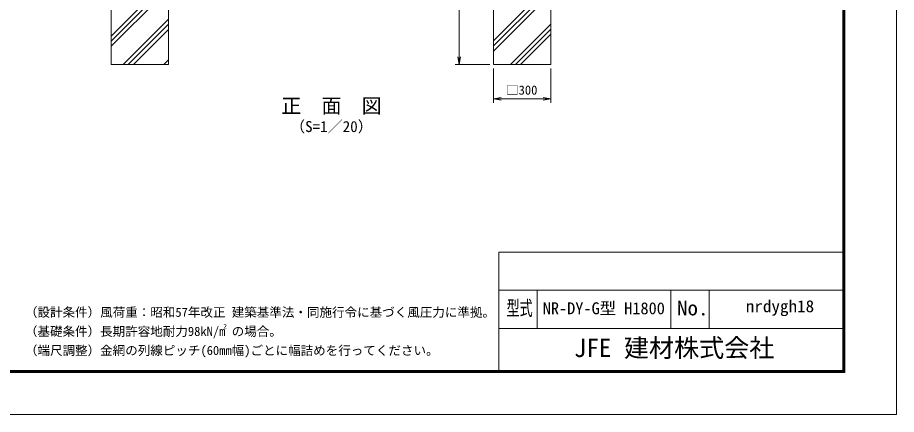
# Model space of a CAD drawing. Units: millimetres, scale not verified. Extents: x -4200 to 4200, y -2970 to 2970.
# Drawn here: x -398 to 4200, y -2970 to -893 of the extents above; entities that cross this region are included whole.
import ezdxf
from ezdxf.enums import TextEntityAlignment as Align

# ---------------------------------------------------------------- set-up
doc = ezdxf.new("R2010")
doc.units = ezdxf.units.MM
doc.header["$LTSCALE"] = 20
doc.layers.add('0-0_D-TTL-TXT', color=7, linetype='Continuous')
for name, color, linetype, lineweight in [('0-4_D-DCR-HCH', 7, 'Continuous', 9), ('0-6_D-STR4', 7, 'Continuous', 9), ('0-7_D-STR-DIM', 7, 'Continuous', 9), ('0-8_0', 7, 'Continuous', 9), ('0-C_D-TTL', 7, 'Continuous', 9)]:
    doc.layers.add(name, color=color, linetype=linetype, lineweight=lineweight)
doc.styles.add('ＭＳ ゴシック', font='')
doc.styles.get('ＭＳ ゴシック').set_extended_font_data('MS Gothic')

# ---------------------------------------------------------------- blocks, each defined once
blk = doc.blocks.new('_Open')
at = {"layer": '0-8_0'}
blk.add_line((-20, 3.33), (0, 0), dxfattribs=at)
blk.add_lwpolyline([(-20, -3.33), (0, 0), (-20, 0)], dxfattribs=at)

msp = doc.modelspace()

# ---------------------------------------------------------------- linework, layer by layer
at = {"layer": '0-4_D-DCR-HCH'}
for p, q in [((91.99, -1042.49), (391.99, -742.49)), ((2091.99, -1041.64), (2391.99, -741.64)), ((2091.99, -1068.15), (2391.99, -768.15)), ((91.99, -1015.98), (269.33, -838.63)), ((91.99, -989.46), (242.82, -838.63)), ((2091.99, -1015.12), (2268.48, -838.63)), ((154.95, -1138.63), (391.99, -901.59)), ((181.47, -1138.63), (391.99, -928.11)), ((207.98, -1138.63), (391.99, -954.62)), ((2180.61, -1138.63), (2391.99, -927.25)), ((2207.13, -1138.63), (2391.99, -953.77)), ((2233.64, -1138.63), (2391.99, -980.28)), ((367.08, -1138.63), (391.99, -1113.72))]:
    msp.add_line(p, q, dxfattribs=at)
at = {"layer": '0-6_D-STR4'}
for p, q in [((91.99, -538.63), (91.99, -1138.63)), ((391.99, -538.63), (391.99, -1138.63)), ((2091.99, -538.63), (2091.99, -1138.63)), ((2391.99, -538.63), (2391.99, -1138.63)), ((91.99, -1138.63), (391.99, -1138.63)), ((2091.99, -1138.63), (2391.99, -1138.63))]:
    msp.add_line(p, q, dxfattribs=at)
at = {"layer": '0-7_D-STR-DIM'}
for p, q in [((1911.99, -578.63), (1911.99, -1098.63)), ((2071.99, -1138.63), (1891.99, -1138.63)), ((2091.99, -1158.63), (2091.99, -1338.63)), ((2391.99, -1158.63), (2391.99, -1338.63)), ((2131.99, -1318.63), (2351.99, -1318.63))]:
    msp.add_line(p, q, dxfattribs=at)
at = {"layer": '0-C_D-TTL'}
for p, q in [((2120, -2120), (2120, -2740)), ((2120, -2120), (3920, -2120)), ((2120, -2320), (3920, -2320)), ((2320, -2320), (2320, -2520)), ((3020, -2320), (3020, -2520)), ((3220, -2320), (3220, -2520)), ((2120, -2520), (3920, -2520))]:
    msp.add_line(p, q, dxfattribs=at)
for points in [[(-4200, -2970), (4200, -2970), (4200, 2970), (-4200, 2970)], [(-3930, 2750), (3930, 2750), (3930, -2750), (-3930, -2750)], [(-3927.5, 2747.5), (3927.5, 2747.5), (3927.5, -2747.5), (-3927.5, -2747.5)], [(-3925, 2745), (3925, 2745), (3925, -2745), (-3925, -2745)], [(-3922.5, 2742.5), (3922.5, 2742.5), (3922.5, -2742.5), (-3922.5, -2742.5)], [(-3920, 2740), (3920, 2740), (3920, -2740), (-3920, -2740)]]:
    msp.add_lwpolyline(points, close=True, dxfattribs=at)

# ---------------------------------------------------------------- block references
at = {"layer": '0-7_D-STR-DIM', "xscale": 2, "yscale": 2}
for p, rotation in [((1911.99, -1138.63), 270), ((2091.99, -1318.63), 180)]:
    msp.add_blockref('_Open', p, dxfattribs=dict(at, rotation=rotation))
msp.add_blockref('_Open', (2391.99, -1318.63), dxfattribs=at)

# ---------------------------------------------------------------- texts
at = {"layer": '0-0_D-TTL-TXT', "style": 'ＭＳ ゴシック'}
for s, height, p in [('正\u3000面\u3000図', 76.98, (982.09, -1416.31)), ('（S=1／20）', 57.77, (1027.58, -1509.5)), ('NR-DY-G型 H1800', 62.61, (2349.55, -2464.53)), ('（設計条件）風荷重：昭和57年改正 建築基準法・同施行令に基づく風圧力に準拠。', 48.09, (-359.49, -2473.6)), ('（基礎条件）長期許容地耐力98kN/m の場合。', 48.09, (-359.49, -2573.6)), ('2', 24.05, (678.6, -2527.22)), ('JFE 建材株式会社', 96.19, (2512.38, -2698.5)), ('（端尺調整）金網の列線ピッチ(60mm幅)ごとに幅詰めを行ってください。', 48.09, (-359.49, -2673.6))]:
    msp.add_text(s, height=height, dxfattribs=at).set_placement(p, align=Align.BOTTOM_LEFT)
for s, height, width, p in [('型式', 76.98, 0.65, (2160.27, -2474.8)), ('No.', 76.98, 1.05, (3052, -2474.8)), ('nrdygh18', 62.61, 1.05, (3411.83, -2453.69))]:
    msp.add_text(s, height=height, dxfattribs=dict(at, width=width)).set_placement(p, align=Align.BOTTOM_LEFT)
at = {"layer": '0-7_D-STR-DIM', "style": 'ＭＳ ゴシック'}
msp.add_text('□300', height=48.09, dxfattribs=at).set_placement((2157.84, -1310.88), align=Align.BOTTOM_LEFT)

doc.saveas('drawing.dxf')
